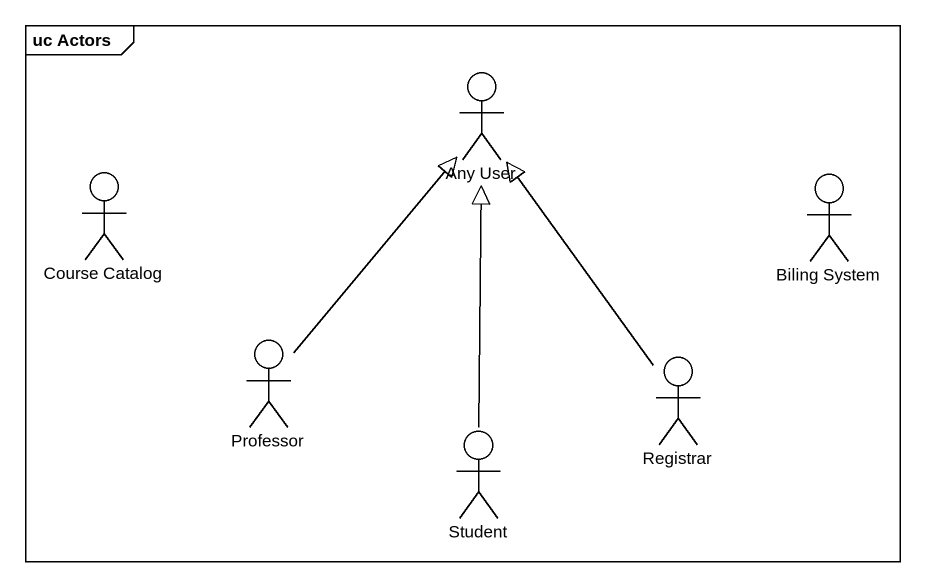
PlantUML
@startuml
mainframe uc Actors
actor "Any User" as Any_User
actor "Course Catalog" as Course_Catalog
actor "Biling System" as Biling_System
actor Professor
actor Registrar
actor Student
Professor -up-|> Any_User
Registrar -up-|> Any_User
Student -up-|> Any_User
@enduml
